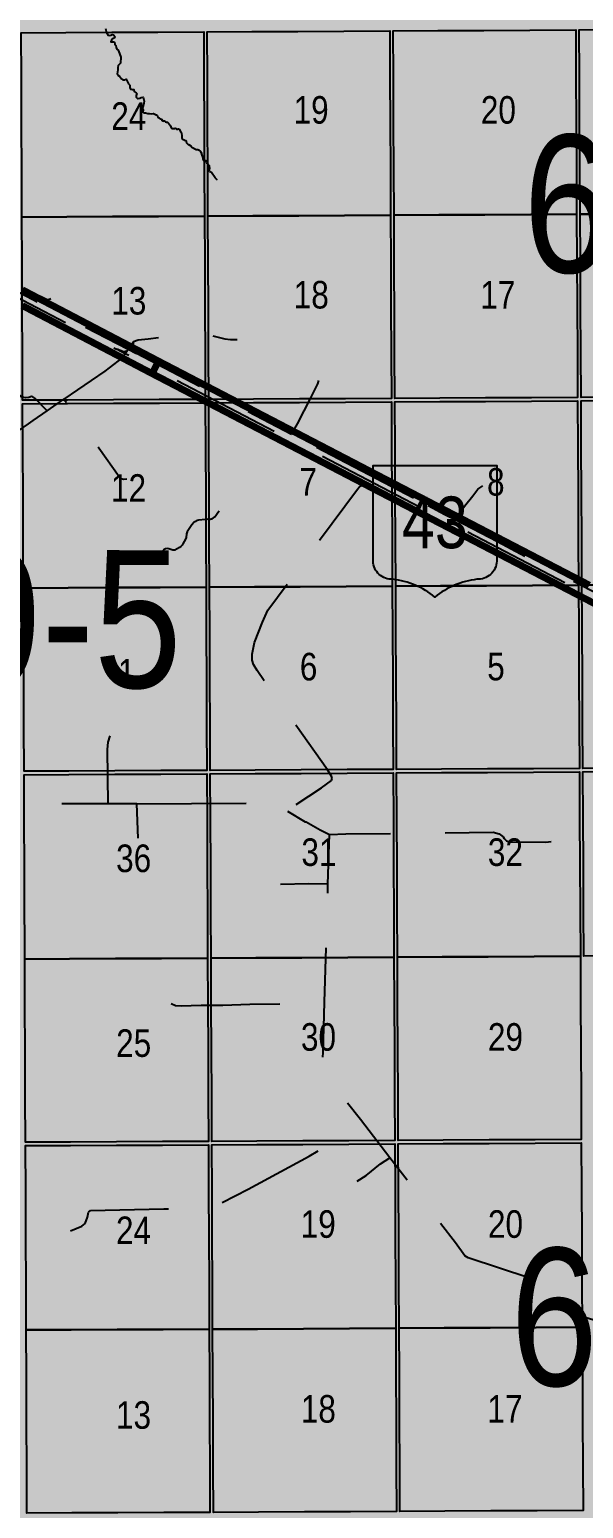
# Model space of a CAD drawing. Extents: x 403018 to 417191, y 6033193 to 6042673.
# Drawn here: x 415334.6 to 415495.6, y 6036406.3 to 6036836 of the extents above; entities that cross this region are included whole.
import ezdxf
from ezdxf.enums import TextEntityAlignment as Align

# ---------------------------------------------------------------- set-up
doc = ezdxf.new("R2010")
doc.units = 0
doc.header["$LTSCALE"] = 5
doc.linetypes.add('DASHED2', pattern=[9.524999999999999, 6.35, -3.175])
for name, color, linetype in [('AUX-LABELS', 1, 'Continuous'), ('Quarters', 8, 'Continuous'), ('RoadSeg', 57, 'DASHED2'), ('ROUTE-MAP-HWY', 2, 'Continuous'), ('T-WATER', 160, 'Continuous')]:
    doc.layers.add(name, color=color, linetype=linetype)
doc.layers.add('ROUTE-MAP-BACKGROUND-H', color=7, linetype='Continuous', true_color=0xf0ebff)
doc.styles.add('120', font='ARIALN.TTF', dxfattribs={"height": 13})
doc.styles.add('80V', font='ARIALN.TTF', dxfattribs={"oblique": 20.00000000000001, "height": 2})

# ---------------------------------------------------------------- blocks, each defined once
blk = doc.blocks.new('blk_hwy')
h = blk.add_hatch(color=255)
edge = h.paths.add_edge_path()
edge.add_line((-2.394374808926841, -1.502976880546157), (-2.394374808926841, 2.202342593445064))
edge.add_line((-2.394374808926841, 2.20234259344511), (2.394374808927205, 2.20234259344511))
edge.add_line((2.394374808927296, 2.20234259344511), (2.394374808927296, -1.502976881036147))
edge.add_arc((1.666099989399299, -1.474485957415936), 0.7288319048222823, 267.0356154126261, 357.75966761743825, ccw=False)
edge.add_arc((1.99488852761624, -5.339863340062493), 3.158851719708902, 96.66228240425568, 129.1626000068807)
edge.add_arc((-1.994888527615785, -5.339863340062493), 3.158851719708945, 50.83739999311933, 83.33771759574431)
edge.add_arc((-1.666099989399299, -1.474485957415936), 0.7288319048221756, 182.2403323825618, 272.9643845873739, ccw=False)
at = {"color": 0}
blk.add_lwpolyline([(-2.394374808926841, -1.502976880546157), (-2.394374808926841, 2.20234259344511), (2.394374808927296, 2.20234259344511), (2.394374808927296, -1.502976881036147, -0.4179197440755494), (1.628408307617519, -2.202342593444655, 0.1427676877764801), (0, -2.890625918028036, 0.14276768777648), (-1.628408307617065, -2.202342593444655, -0.4179197440755494), (-2.394374808926841, -1.502976881036147)], format="xyb", dxfattribs=at)
at = {"color": 0, "style": '80V', "flags": 8}
blk.add_attdef('HWY', text='', height=2, dxfattribs=at).set_placement((0, 2.273736754432321e-13), align=Align.MIDDLE_CENTER)

msp = doc.modelspace()

# ---------------------------------------------------------------- hatches: boundary and pattern name
at = {"layer": 'ROUTE-MAP-BACKGROUND-H'}
h = msp.add_hatch(color=256, dxfattribs=at)
h.dxf.hatch_style = 1
h.paths.add_polyline_path([(412923.4226549838, 6037807.465419041), (416092.8997751403, 6037807.465419041), (416092.8997751403, 6035965.758221329), (412923.4226549838, 6035965.758221329)])

# ---------------------------------------------------------------- linework, layer by layer
at = {"layer": 'Quarters'}
for points in [[(415345.3875356701, 6036781.602302843), (415332.3736232613, 6036781.54483249), (415332.321673855, 6036794.934429226), (415332.2696770476, 6036808.323926381), (415332.2177273663, 6036821.71349106), (415332.1657279989, 6036835.102989499), (415345.1747150968, 6036835.160357129), (415358.5188744857, 6036835.219168858), (415371.8628557225, 6036835.278047697), (415385.2068129517, 6036835.336909028), (415385.2636597923, 6036821.947461311), (415385.3204739079, 6036808.557991864), (415385.3773263778, 6036795.168571394), (415385.4342109574, 6036781.779144294), (415372.0853622457, 6036781.720168786), (415358.7365282011, 6036781.661235454), (415345.3875356701, 6036781.602302843)], [(415399.4564594366, 6036781.853307836), (415386.4385027636, 6036781.784458822), (415386.3816295093, 6036795.173886161), (415386.3247408675, 6036808.563280734), (415386.2679314392, 6036821.952776328), (415386.2111067559, 6036835.342205807), (415399.2242017532, 6036835.410918091), (415412.5724365892, 6036835.481393998), (415425.9204839494, 6036835.551859828), (415439.2685449088, 6036835.622383139), (415439.3302507376, 6036822.233049874), (415439.39198398, 6036808.843747018), (415439.4537339975, 6036795.454437469), (415439.5154119959, 6036782.065143054), (415426.1625229742, 6036781.994523477), (415412.8095352785, 6036781.923909242), (415399.4564594366, 6036781.853307836)], [(415453.5376982563, 6036782.139299856), (415440.5196758786, 6036782.070454213), (415440.4579766076, 6036795.459782084), (415440.3962271698, 6036808.849073316), (415440.3345591838, 6036822.238398912), (415440.2728431618, 6036835.627695285), (415453.2860729644, 6036835.69643693), (415466.6343918067, 6036835.766942284), (415479.9826903378, 6036835.837519836), (415493.3310082359, 6036835.908066022), (415493.3975515882, 6036822.518814663), (415493.4640528926, 6036809.129600789), (415493.5305560242, 6036795.740298636), (415493.5970860288, 6036782.351093594), (415480.2439679829, 6036782.28048374), (415466.8908518552, 6036782.209872303), (415453.5376982563, 6036782.139299856)], [(415507.6195852897, 6036782.42527054), (415494.601361157, 6036782.356420087), (415494.5348334057, 6036795.745710583), (415494.4683594155, 6036809.134905652), (415494.4018300796, 6036822.52419742), (415494.3352896356, 6036835.913389731), (415507.34875109, 6036835.982205839), (415520.6972377734, 6036836.052811599), (415534.045601881, 6036836.123385294), (415547.3939384795, 6036836.193994093), (415547.465224426, 6036822.804780564), (415547.5364597181, 6036809.415552587), (415547.6077178123, 6036796.026325367), (415547.6790118522, 6036782.637069333), (415534.3259265886, 6036782.566481501), (415520.9728442522, 6036782.495899496), (415507.6195852897, 6036782.42527054)], [(415345.6021117861, 6036728.37900083), (415332.5802756585, 6036728.321400974), (415332.5296022439, 6036741.376050378), (415332.4776011325, 6036754.765741309), (415332.4256544197, 6036768.155303412), (415332.3736232613, 6036781.54483249), (415345.3875356701, 6036781.602302843), (415358.7365282011, 6036781.661235454), (415372.0853622457, 6036781.720168786), (415385.4342109574, 6036781.779144294), (415385.4910888058, 6036768.389688166), (415385.5479165841, 6036755.000217652), (415385.6047500864, 6036741.61084044), (415385.6601512937, 6036728.556193321), (415372.3090530459, 6036728.497151594), (415358.9528429317, 6036728.438064322), (415345.6021117861, 6036728.37900083)], [(415399.6867366394, 6036728.630472088), (415386.6644234052, 6036728.561532938), (415386.6090427694, 6036741.616580497), (415386.552200791, 6036755.005539173), (415386.495358181, 6036768.395065396), (415386.4385027636, 6036781.784458822), (415399.4564594366, 6036781.853307836), (415412.8095352785, 6036781.923909242), (415426.1625229742, 6036781.994523477), (415439.5154119959, 6036782.065143054), (415439.5771479728, 6036768.675819905), (415439.6388292942, 6036755.286497149), (415439.7005301315, 6036741.897041736), (415439.7606843791, 6036728.842731168), (415426.4029520965, 6036728.771974446), (415413.0451685812, 6036728.701249448), (415399.6867366394, 6036728.630472088)], [(415453.7878096063, 6036728.916987714), (415440.7649957696, 6036728.848038016), (415440.7048722737, 6036741.902385979), (415440.6431223865, 6036755.291808027), (415440.5993096501, 6036764.798585973), (415440.5814243052, 6036768.681130913), (415440.5196758786, 6036782.070454213), (415453.5376982563, 6036782.139299856), (415466.8908518552, 6036782.209872303), (415480.2439679829, 6036782.28048374), (415493.5970860288, 6036782.351093594), (415493.6636219374, 6036768.961852169), (415493.7301289132, 6036755.572618653), (415493.7966251754, 6036742.18320787), (415493.861440565, 6036729.128960104), (415480.5036021412, 6036729.058305436), (415467.1457460136, 6036728.987678946), (415453.7878096063, 6036728.916987714)], [(415507.8887080018, 6036729.203118723), (415494.8657221607, 6036729.134267216), (415494.8009050719, 6036742.18854854), (415494.7343943419, 6036755.577937241), (415494.6678683172, 6036768.967196822), (415494.601361157, 6036782.356420087), (415507.6195852897, 6036782.42527054), (415520.9728442522, 6036782.495899496), (415534.3259265886, 6036782.566481501), (415547.6790118522, 6036782.637069333), (415547.7503088841, 6036769.247880648), (415547.8215726758, 6036755.858655375), (415547.8928688037, 6036742.469267877), (415547.9623478344, 6036729.41501706), (415534.6045055202, 6036729.344364855), (415521.2467159391, 6036729.273711539), (415507.8887080018, 6036729.203118723)], [(415399.9239140515, 6036674.06856855), (415386.8960747193, 6036673.999475185), (415386.8392716702, 6036687.3889306), (415386.7824207464, 6036700.778353114), (415386.7255822781, 6036714.167809671), (415386.6686959488, 6036727.557233326), (415399.6915773088, 6036727.626219206), (415413.0496104254, 6036727.696953889), (415426.4074579264, 6036727.767708611), (415439.7653280582, 6036727.838432407), (415439.827037663, 6036714.449149166), (415439.888744776, 6036701.059814684), (415439.9504425288, 6036687.670510449), (415440.0121722565, 6036674.281192182), (415426.6494802037, 6036674.210298063), (415413.286754215, 6036674.139432278), (415399.9239140515, 6036674.06856855)], [(415454.0442216643, 6036674.355581917), (415441.0164464643, 6036674.286523948), (415440.9547520231, 6036687.675846292), (415440.8930420139, 6036701.065132152), (415440.8313462647, 6036714.454485419), (415440.7696027599, 6036727.843742775), (415453.7925174648, 6036727.912692739), (415467.1505654972, 6036727.983406514), (415480.5084750296, 6036728.054010813), (415493.8664250736, 6036728.124688037), (415493.9329187949, 6036714.735449371), (415493.9994442469, 6036701.346204095), (415494.065977663, 6036687.956944677), (415494.132473547, 6036674.567678307), (415480.7697655774, 6036674.497033977), (415467.4070855777, 6036674.4263738), (415454.0442216643, 6036674.355581917)], [(415508.1647285382, 6036674.641852729), (415495.1367483216, 6036674.572995593), (415495.0702247083, 6036687.962313922), (415495.0037202834, 6036701.351532947), (415494.9372323642, 6036714.740756403), (415494.8707283554, 6036728.130010061), (415507.8937804369, 6036728.198861682), (415521.2518741898, 6036728.269443586), (415534.6097775856, 6036728.340112081), (415547.9676884224, 6036728.410749589), (415548.0389881361, 6036715.021512004), (415548.1102458636, 6036701.632252605), (415548.1815368289, 6036688.243071833), (415548.252790169, 6036674.85386186), (415534.8900827462, 6036674.783196911), (415521.5274044526, 6036674.712493901), (415508.1647285382, 6036674.641852729)], [(415345.8158534506, 6036673.816682407), (415332.7921562961, 6036673.75899959), (415332.7401805884, 6036687.14855729), (415332.688155174, 6036700.538045049), (415332.6361746192, 6036713.927637374), (415332.584181272, 6036727.317130257), (415345.6029868001, 6036727.374706788), (415358.9569244446, 6036727.433756895), (415372.3106622571, 6036727.492844846), (415385.6644020153, 6036727.551908453), (415385.7212803576, 6036714.162470134), (415385.7781302903, 6036700.77301011), (415385.8349688415, 6036687.383595151), (415385.8918050136, 6036673.994143774), (415372.5332140734, 6036673.934992109), (415359.1746293668, 6036673.875823761), (415345.8158534506, 6036673.816682407)], [(415346.0302249164, 6036620.591795951), (415332.9986351782, 6036620.534054189), (415332.9480421582, 6036633.589500258), (415332.8961589464, 6036646.97992339), (415332.8441814753, 6036660.369476078), (415332.7921562961, 6036673.75899959), (415345.8158534506, 6036673.816682407), (415359.1746293668, 6036673.875823761), (415372.5332140734, 6036673.934992109), (415385.8918050136, 6036673.994143774), (415385.9486559856, 6036660.604689399), (415386.0055347376, 6036647.215235792), (415386.0622376262, 6036633.824781679), (415386.1175244028, 6036620.769441455), (415372.7571396215, 6036620.710240312), (415359.3906755826, 6036620.651001205), (415346.0302249164, 6036620.591795951)], [(415400.1543255611, 6036620.843994071), (415387.1217932564, 6036620.77480174), (415387.0665395819, 6036633.830179345), (415387.0098290163, 6036647.22057063), (415386.9529596292, 6036660.610024469), (415386.8960747193, 6036673.999475185), (415399.9239140515, 6036674.06856855), (415413.286754215, 6036674.139432278), (415426.6494802037, 6036674.210298063), (415440.0121722565, 6036674.281192182), (415440.0738819382, 6036660.891874467), (415440.1355888571, 6036647.502564798), (415440.1970466789, 6036634.112202345), (415440.2569933671, 6036621.056920292), (415426.8894416864, 6036620.985959413), (415413.5219428234, 6036620.914994138), (415400.1543255611, 6036620.843994071)], [(415454.2937720893, 6036621.1313388), (415441.2612690141, 6036621.062251238), (415441.2013532829, 6036634.11756328), (415441.1398833565, 6036647.507888835), (415441.0781899466, 6036660.89723953), (415441.0164464643, 6036674.286523948), (415454.0442216643, 6036674.355581917), (415467.4070855777, 6036674.4263738), (415480.7697655774, 6036674.497033977), (415494.132473547, 6036674.567678307), (415494.1990031537, 6036661.178442391), (415494.2655128002, 6036647.789147733), (415494.3317556816, 6036634.39890386), (415494.3963323847, 6036621.343588023), (415481.0288731434, 6036621.272865445), (415467.6613940155, 6036621.202171473), (415454.2937720893, 6036621.1313388)], [(415508.4330891334, 6036621.417835344), (415495.4006151872, 6036621.348885934), (415495.3360370941, 6036634.404201982), (415495.2698057039, 6036647.794457253), (415495.2032833141, 6036661.183844702), (415495.1896274233, 6036663.933207592), (415495.1367483216, 6036674.572995593), (415508.1647285382, 6036674.641852729), (415521.5274044526, 6036674.712493901), (415534.8900827462, 6036674.783196911), (415548.252790169, 6036674.85386186), (415548.324051459, 6036661.464600695), (415548.3953441662, 6036648.07535516), (415548.4663595855, 6036634.685126905), (415548.5355957877, 6036621.629941285), (415537.4449232484, 6036621.570720959), (415535.1681459341, 6036621.558752653), (415521.8006528561, 6036621.488529928), (415508.4330891334, 6036621.417835344)], [(415508.7077054443, 6036566.852157887), (415495.670311095, 6036566.782899527), (415495.6041285419, 6036580.173355192), (415495.5378956551, 6036593.563744563), (415495.4717437396, 6036606.954235023), (415495.4055763079, 6036620.344626008), (415508.4381512515, 6036620.413546059), (415521.8058244305, 6036620.484259496), (415535.1733943843, 6036620.554934427), (415548.5409410787, 6036620.625652763), (415548.6119123881, 6036607.235566763), (415548.6828285916, 6036593.845466295), (415548.7538344593, 6036580.45541882), (415548.8247897868, 6036567.065312441), (415535.4525209547, 6036566.994241123), (415522.0801725836, 6036566.923190899), (415508.7077054443, 6036566.852157887)], [(415346.2429089388, 6036566.030504717), (415333.2093894689, 6036565.975110448), (415333.1841696828, 6036572.501384744), (415333.1576743636, 6036579.36383729), (415333.1060112643, 6036592.752498291), (415333.0542935267, 6036606.14122272), (415333.0025305753, 6036619.529817941), (415346.0310897802, 6036619.587503035), (415359.3947576905, 6036619.646717173), (415372.7582712984, 6036619.705917929), (415386.121769201, 6036619.765168836), (415386.1784152167, 6036606.374119642), (415386.2350370331, 6036592.983063588), (415386.2917190798, 6036579.592012146), (415386.348381263, 6036566.200953859), (415372.9799511608, 6036566.144134196), (415359.6115233779, 6036566.087298305), (415346.2429089388, 6036566.030504717)], [(415400.390085047, 6036566.275812738), (415387.3526665632, 6036566.206317131), (415387.2959877534, 6036579.597401476), (415387.2392959382, 6036592.988390083), (415387.1826855863, 6036606.379479727), (415387.1260902465, 6036619.770503393), (415400.1586562672, 6036619.839695679), (415413.5263832281, 6036619.91066268), (415426.8940066547, 6036619.981661655), (415440.261596386, 6036620.052629914), (415440.3230395102, 6036606.66187263), (415440.3844409375, 6036593.271100988), (415440.445885072, 6036579.880330188), (415440.5073179009, 6036566.489530344), (415427.134976924, 6036566.418314391), (415413.7626022329, 6036566.347060524), (415400.390085047, 6036566.275812738)], [(415454.5489795324, 6036566.564259572), (415441.5115904749, 6036566.494867835), (415441.4501606957, 6036579.88565308), (415441.3887130931, 6036593.276409253), (415441.3272472462, 6036606.667228978), (415441.2658656766, 6036620.057953404), (415454.2984697417, 6036620.127011586), (415467.6661967674, 6036620.197870478), (415481.0337680853, 6036620.268572088), (415494.4013151474, 6036620.339309695), (415494.4674640665, 6036606.948874381), (415494.5336273519, 6036593.55843237), (415494.5998482781, 6036580.167994997), (415494.6660359262, 6036566.777550699), (415481.2937512182, 6036566.706483105), (415467.9214594881, 6036566.635459215), (415454.5489795324, 6036566.564259572)], [(415386.5184291319, 6036526.027575684), (415386.5737035169, 6036512.971439076), (415373.2003255732, 6036512.917072747), (415359.8269331194, 6036512.862671842), (415346.4534215996, 6036512.808302646), (415333.4150075584, 6036512.755266083), (415333.3645310345, 6036525.808974573), (415333.3127967662, 6036539.197795721), (415333.261084434, 6036552.586487924), (415333.2093894689, 6036565.975110448), (415346.2429089388, 6036566.030504717), (415359.6115233779, 6036566.087298305), (415372.9799511608, 6036566.144134196), (415386.348381263, 6036566.200953859), (415386.405090805, 6036552.809874195), (415386.4617370871, 6036539.418802327), (415386.5184291319, 6036526.027575684)], [(415400.6200776233, 6036513.046588671), (415387.5779375664, 6036512.976823593), (415387.5226616598, 6036526.033027077), (415387.4660012801, 6036539.424146594), (415387.4093578302, 6036552.815263132), (415387.3526665632, 6036566.206317131), (415400.390085047, 6036566.275812738), (415413.7626022329, 6036566.347060524), (415427.134976924, 6036566.418314391), (415440.5073179009, 6036566.489530344), (415440.5687606803, 6036553.09879048), (415440.6301619535, 6036539.707991791), (415440.6915739385, 6036526.317086352), (415440.7514689369, 6036513.261244844), (415427.3743769024, 6036513.189684808), (415413.9973354583, 6036513.118120789), (415400.6200776233, 6036513.046588671)], [(415454.7978524107, 6036513.336325086), (415441.7557444375, 6036513.266600044), (415441.6958805498, 6036526.322475245), (415441.6344328545, 6036539.713325151), (415441.573036667, 6036553.104146303), (415441.5115904749, 6036566.494867835), (415454.5489795324, 6036566.564259572), (415467.9214594881, 6036566.635459215), (415481.2937512182, 6036566.706483105), (415494.6660359262, 6036566.777550699), (415494.7322313433, 6036553.387121906), (415494.7984542529, 6036539.996664255), (415494.8646487783, 6036526.60608484), (415494.9291616927, 6036513.550605912), (415481.5521629058, 6036513.479215792), (415468.1751139095, 6036513.407824915), (415454.7978524107, 6036513.336325086)], [(415386.7479064292, 6036471.79396115), (415386.8045524284, 6036458.402875079), (415373.4261709716, 6036458.350943583), (415360.0478015182, 6036458.298959333), (415346.6692072111, 6036458.246991791), (415333.6256985347, 6036458.196249399), (415333.5739874939, 6036471.585000276), (415333.5222312162, 6036484.973618243), (415333.4705523339, 6036498.362340909), (415333.4188604795, 6036511.75099378), (415343.5230173297, 6036511.791532244), (415346.4573881472, 6036511.80353041), (415359.8309854591, 6036511.858414789), (415373.2044441218, 6036511.91280466), (415386.5779359386, 6036511.967163863), (415386.6346457872, 6036498.576124268), (415386.6912708989, 6036485.185040507), (415386.7479064292, 6036471.79396115)], [(415400.855840152, 6036458.478330965), (415387.8088131275, 6036458.408262625), (415387.7522069939, 6036471.799378699), (415387.6955530455, 6036485.190424827), (415387.6389113844, 6036498.581542059), (415387.5822242306, 6036511.972556006), (415400.6244629513, 6036512.04232132), (415414.0017740057, 6036512.113846063), (415427.3789292669, 6036512.185421503), (415440.7560637189, 6036512.256966705), (415440.8174975507, 6036498.866200165), (415440.8789286743, 6036485.475419443), (415440.9403330231, 6036472.084672599), (415441.0017607086, 6036458.693904282), (415427.6198465021, 6036458.622063109), (415414.237972068, 6036458.550207003), (415400.855840152, 6036458.478330965)], [(415455.0530944016, 6036458.769302943), (415442.0060323271, 6036458.699303072), (415441.9446402303, 6036472.090086582), (415441.883197951, 6036485.480803822), (415441.8217697756, 6036498.871618113), (415441.7603284102, 6036512.26233666), (415454.8025697046, 6036512.332065817), (415468.179908317, 6036512.403547273), (415481.5570149062, 6036512.474923387), (415494.9341231545, 6036512.54632864), (415495.0003456596, 6036499.155865925), (415495.066539207, 6036485.765396307), (415495.1327534105, 6036472.374968198), (415495.198942987, 6036458.984533206), (415481.8170120149, 6036458.912793863), (415468.435121777, 6036458.841061837), (415455.0530944016, 6036458.769302943)], [(415386.9745945833, 6036418.229550845), (415387.029835985, 6036405.17338477), (415373.6464974545, 6036405.12383987), (415360.2632078737, 6036405.074327838), (415346.8796724612, 6036405.024743742), (415333.8313331053, 6036404.976396355), (415333.7808877765, 6036418.030263983), (415333.7291622567, 6036431.41901284), (415333.677454109, 6036444.807695725), (415333.6256985347, 6036458.196249399), (415346.6692072111, 6036458.246991791), (415360.0478015182, 6036458.298959333), (415373.4261709716, 6036458.350943583), (415386.8045524284, 6036458.402875079), (415386.8611998513, 6036445.011871187), (415386.9179099757, 6036431.62081634), (415386.9745945833, 6036418.229550845)], [(415401.0858505517, 6036405.249127891), (415388.0341010133, 6036405.178827145), (415387.9788930757, 6036418.235026897), (415387.9221685308, 6036431.626236836), (415387.8654984753, 6036445.017284635), (415387.8088131275, 6036458.408262625), (415400.855840152, 6036458.478330965), (415414.237972068, 6036458.550207003), (415427.6198465021, 6036458.622063109), (415441.0017607086, 6036458.693904282), (415441.0632681088, 6036445.303114753), (415441.1247119315, 6036431.912347816), (415441.186136363, 6036418.521422119), (415441.2459641859, 6036405.465550959), (415427.8593307416, 6036405.393391795), (415414.4727151489, 6036405.321262273), (415401.0858505517, 6036405.249127891)], [(415455.3019854075, 6036405.5412597), (415442.250235978, 6036405.470960033), (415442.1904092339, 6036418.526831405), (415442.1289967246, 6036431.917746248), (415442.0675408524, 6036445.308524455), (415442.0060323271, 6036458.699303072), (415455.0530944016, 6036458.769302943), (415468.435121777, 6036458.841061837), (415481.8170120149, 6036458.912793863), (415495.198942987, 6036458.984533206), (415495.2651253669, 6036445.594072894), (415495.3313135405, 6036432.203591029), (415495.3975012238, 6036418.81304312), (415495.4620822119, 6036405.757475881), (415482.0754430512, 6036405.685417761), (415468.6888206075, 6036405.613392993), (415455.3019854075, 6036405.5412597)]]:
    msp.add_lwpolyline(points, close=True, dxfattribs=at)
at = {"layer": 'RoadSeg'}
msp.add_line((415421.3073931811, 6036587.726907521), (415421.8069525973, 6036602.179154737), dxfattribs=at)
at = {"layer": 'RoadSeg', "flags": 128}
for points in [[(415295.5334320668, 6036814.93285067), (415294.7674490638, 6036814.067108969), (415291.570647487, 6036808.20640737), (415290.8380135235, 6036807.673537588), (415288.8067457307, 6036807.906680939), (415280.4818554404, 6036810.00448548), (415277.2345685263, 6036810.92339195), (415273.4222273743, 6036812.00267849), (415272.0633507424, 6036812.281009444), (415271.782298194, 6036812.057343541), (415270.2007421642, 6036809.757177429), (415269.7212110169, 6036808.947026408), (415269.083938323, 6036807.965147182), (415264.8385845181, 6036801.621549319), (415264.1901231086, 6036800.730060518), (415299.4211661968, 6036777.236955803), (415300.5174556109, 6036776.512531725), (415301.5376301869, 6036775.838967476), (415302.5283374861, 6036775.179751744), (415303.4754335457, 6036774.556692604), (415304.4381020105, 6036773.937031684), (415305.4986102597, 6036773.306253388), (415306.6803447249, 6036772.659259328), (415307.8491838514, 6036772.050019817), (415309.0587629863, 6036771.425749776), (415310.2150256163, 6036770.829079208), (415311.5291546932, 6036770.138895872), (415335.3394669169, 6036757.689972969), (415363.2530573589, 6036743.112791581), (415364.8305559274, 6036745.336093069)], [(415276.4322619771, 6036790.655490847), (415299.1354288181, 6036775.570031787), (415300.2063318969, 6036774.868484867), (415301.2017406506, 6036774.225210348), (415302.2348241785, 6036773.576152826), (415303.3647872737, 6036772.883367822), (415304.4541304352, 6036772.237126805), (415305.5904584079, 6036771.583657326), (415306.7562571284, 6036770.920301666), (415308.0290821583, 6036770.220301122), (415309.4371102918, 6036769.47079525), (415334.6522598838, 6036756.3037546), (415359.8460642308, 6036743.131143876)], [(415340.7548213999, 6036757.756783552), (415340.0555538932, 6036757.523564501), (415339.5225784869, 6036757.590385887), (415337.7577715188, 6036758.489390166), (415336.5923399528, 6036758.889068534), (415336.0927385809, 6036758.722602172), (415335.6599123209, 6036758.189579285), (415335.3394669169, 6036757.689972969)], [(415339.6701354292, 6036725.283127185), (415336.1769521752, 6036728.815347794), (415335.5268851302, 6036729.303382069), (415335.1734846769, 6036729.357951942), (415334.3611333501, 6036729.118761097), (415333.4286473874, 6036729.052141777), (415332.4581666396, 6036729.183981286), (415331.6972594283, 6036729.684940225), (415330.5316620757, 6036731.416697539), (415329.4660442023, 6036732.315542267), (415323.5053141523, 6036735.978594175), (415322.306478527, 6036737.044085297), (415320.0927404187, 6036738.84862266), (415319.1564279385, 6036739.861040572), (415318.5366336654, 6036741.23777761), (415317.9442059461, 6036743.104823736), (415317.8869825221, 6036744.900535389), (415317.2062115979, 6036745.587502258), (415316.2793445284, 6036746.235007653), (415314.3596460923, 6036747.354899637), (415310.9659056756, 6036748.140265322)], [(415418.5769395184, 6036734.047219575), (415418.2823671262, 6036733.082914869), (415416.2150116689, 6036729.029085903), (415412.3497908701, 6036721.426617498), (415410.9510437407, 6036718.962398677), (415410.6875504194, 6036718.39396684), (415365.6567161648, 6036741.85988504), (415365.2835720393, 6036742.617559371), (415364.9315734321, 6036743.443868264), (415364.7893617082, 6036744.246212033), (415364.8305559274, 6036745.336093069), (415366.1959648982, 6036745.8685784), (415369.0264194033, 6036746.168493195), (415374.9871534081, 6036746.834570285), (415386.0095311902, 6036747.467026874), (415391.3707770134, 6036746.201884062), (415393.002496136, 6036745.968761018), (415394.9671850735, 6036746.002010144)], [(415560.5375891039, 6036540.89332843), (415559.4824342867, 6036543.218636375), (415559.3484308668, 6036543.519154284), (415559.2047473337, 6036543.847039234), (415559.0331219217, 6036544.254066802), (415558.8794135008, 6036544.633401229), (415558.6974676038, 6036545.106697749), (415558.5444310831, 6036545.522718031), (415558.3939517904, 6036545.946903699), (415558.2431673825, 6036546.387761478), (415558.0854607937, 6036546.8671169), (415557.9474854432, 6036547.303597249), (415557.832133088, 6036547.683138017), (415557.6946208491, 6036548.154820899), (415557.5662610119, 6036548.616919233), (415557.4459562632, 6036549.072020798), (415557.3361717681, 6036549.545334419), (415557.2368347278, 6036549.969424238), (415557.1041889838, 6036550.585267714), (415556.9702727934, 6036551.23630435), (415556.8589631309, 6036551.833365366), (415556.7696282773, 6036552.413499788), (415556.6711445036, 6036553.083993361), (415556.5885719234, 6036553.69639968), (415556.5191271199, 6036554.3255498), (415556.4541693404, 6036554.966580722), (415556.3983710737, 6036555.596544879), (415556.3499336251, 6036556.227659968), (415556.310986913, 6036556.826219618), (415556.277815889, 6036557.479277259), (415556.2556519738, 6036558.09978755), (415556.2424392134, 6036558.748135019), (415556.2441420031, 6036559.321716203), (415556.261778942, 6036559.954295931), (415556.2943476969, 6036560.630677347), (415556.3337976191, 6036561.235584296), (415556.3814847016, 6036561.88018142), (415556.4606554414, 6036562.552365618), (415556.5281692236, 6036563.175948864), (415556.6043205434, 6036563.804765662), (415556.6853787919, 6036564.447688688), (415556.7894996371, 6036565.072208817), (415556.9049709645, 6036565.721244356), (415557.0302515985, 6036566.358846189), (415557.1714906309, 6036566.969485189), (415557.3069981117, 6036567.557862201), (415557.4649504165, 6036568.202679199), (415557.6387655602, 6036568.83831815), (415557.8002159994, 6036569.395710419), (415557.9567872529, 6036569.89305174), (415558.1154567851, 6036570.443389527), (415558.2821644873, 6036570.989324252), (415558.4731261672, 6036571.536871196), (415558.6711440684, 6036572.101500356), (415558.8677091849, 6036572.573120266), (415559.12064197, 6036573.238827144), (415559.3286122475, 6036573.764605476), (415559.5051257667, 6036574.17720529), (415559.7165337286, 6036574.627045018), (415559.9353216637, 6036575.114347681), (415560.2459624661, 6036575.722564372), (415560.5701903767, 6036576.381987149), (415560.8964271714, 6036576.98954795), (415561.2217311111, 6036577.608961272), (415561.5705136247, 6036578.212568997), (415561.9228191507, 6036578.805080757), (415562.2847012336, 6036579.388752306), (415562.6686361911, 6036579.979953995), (415563.0595679333, 6036580.558596527), (415563.465377677, 6036581.149547618), (415563.8722853452, 6036581.73717102), (415574.2282797244, 6036596.587707529), (415578.9093619157, 6036603.370250442), (415580.9572879303, 6036606.241230182), (415581.7150163288, 6036607.325857413), (415582.6670019923, 6036608.687601971), (415553.9607172355, 6036632.261868373), (415527.7982969135, 6036653.789650154), (415526.3002165883, 6036654.999103944), (415525.0207405755, 6036656.018505), (415523.8863796672, 6036656.863403116), (415522.7934822204, 6036657.647385468), (415521.8458881086, 6036658.302806226), (415520.781117105, 6036659.01024812), (415519.8294729916, 6036659.614157526), (415518.8180118268, 6036660.231106571), (415517.851389894, 6036660.803086609), (415516.8579622224, 6036661.368266854), (415515.8444745876, 6036661.920012652), (415457.4401699137, 6036692.320108974), (415449.6650718549, 6036696.36842205), (415410.0110434256, 6036717.001526967), (415362.414956237, 6036741.788079526), (415359.8460642308, 6036743.131143876), (415360.2175972032, 6036743.135247828), (415360.6525017193, 6036742.987695564), (415361.2259024951, 6036742.733256488), (415361.6001102348, 6036742.559152495), (415361.9468709606, 6036742.482755918), (415362.5116633725, 6036742.535821755), (415362.9307616284, 6036742.6034861), (415362.414956237, 6036741.788079526), (415361.5339202891, 6036740.640678426), (415356.438988686, 6036736.744690519), (415344.5175706825, 6036728.652534968), (415351.7769827627, 6036718.995610412), (415354.7741570428, 6036714.46688924), (415360.6680880256, 6036706.175086996), (415361.2342374512, 6036705.609007594), (415361.9001953847, 6036705.409414459), (415362.8993463436, 6036705.50908511)], [(415362.9307616284, 6036742.6034861), (415363.2530573589, 6036743.112791581), (415365.6567161648, 6036741.85988504)], [(415245.8497126075, 6036696.018732358), (415245.2170346553, 6036699.015641389), (415245.2171373911, 6036700.880479147), (415245.7498876898, 6036701.64626052), (415247.0151790122, 6036702.845022853), (415248.180864423, 6036702.944865941), (415248.3473037531, 6036703.07806728), (415248.4138366315, 6036703.37804136), (415248.147444583, 6036704.010746816), (415248.4139436545, 6036704.710068828), (415248.7134793126, 6036705.043055058), (415249.0799071158, 6036705.242877074), (415251.6772845509, 6036705.109655234), (415254.7740933091, 6036704.310480659), (415265.5086584553, 6036704.178115678), (415267.8360047663, 6036703.651485185), (415298.73006369, 6036703.477663817), (415306.0228858836, 6036703.544558891), (415307.8542693968, 6036703.777382404), (415308.7867315434, 6036704.010579647), (415310.285188598, 6036704.943221152), (415311.6172763454, 6036706.774513483), (415312.2833290565, 6036707.107516702), (415314.214612263, 6036707.640174227), (415318.0109287742, 6036710.071060177), (415329.6325433303, 6036718.296314853), (415334.3279071011, 6036721.426560929), (415335.6581547788, 6036722.454394076), (415339.6701354292, 6036725.283127185), (415344.5175706825, 6036728.652534968)], [(415365.7630203975, 6036611.103766668), (415404.6574399698, 6036611.270299407), (415405.6897510461, 6036611.003572627), (415409.5526038543, 6036608.905884054), (415409.9187506393, 6036609.471795877), (415419.4427324384, 6036615.732355042), (415422.3398130267, 6036617.830204924), (415422.5062775946, 6036618.429714238), (415422.3731418761, 6036619.09569056), (415421.1409785716, 6036620.960591191), (415400.7280266361, 6036649.798392401), (415399.6291020298, 6036651.563260112), (415399.2961064772, 6036652.76194699), (415399.2961359004, 6036654.560097259), (415399.9620479633, 6036657.890275259), (415402.2597688312, 6036663.817487407), (415403.8915359599, 6036667.314167454), (415429.865571343, 6036702.478732199), (415430.3983637859, 6036703.078427729), (415430.9977942755, 6036703.444625787), (415432.0633033612, 6036703.510961659), (415432.7293016106, 6036703.277959372), (415447.6144720813, 6036695.352554097), (415448.4469291199, 6036695.086303716), (415449.1462311874, 6036695.385971657), (415449.6650718549, 6036696.36842205), (415450.4047273401, 6036697.716128157), (415410.6875504194, 6036718.39396684)], [(415366.1959900823, 6036601.113671503), (415365.7630203975, 6036611.103766668), (415357.4046920292, 6036611.103467168), (415271.9235739933, 6036610.903730655), (415263.9983648616, 6036610.737388369), (415262.2334227173, 6036610.87065886), (415259.1031014941, 6036626.82128425), (415255.4733977036, 6036646.568137762), (415255.4069352412, 6036647.334151374), (415255.6066997381, 6036648.066605456), (415257.4047689353, 6036651.063536987), (415257.6712552523, 6036652.228989099), (415257.6045674626, 6036652.995001229), (415257.2050431091, 6036654.094095726), (415254.5744216976, 6036657.856743391), (415253.0780645675, 6036659.926256263), (415252.6762114379, 6036661.153555299), (415251.5440100949, 6036668.346396544), (415245.8497126075, 6036696.018732358), (415249.0465040579, 6036698.51630712), (415249.4128184904, 6036698.949187805), (415250.2120230921, 6036699.581745541), (415254.6743518404, 6036703.977415232), (415254.7740933091, 6036704.310480659)], [(415458.2466024181, 6036693.635190394), (415461.0010386658, 6036697.550549709), (415463.4653076733, 6036700.54753441), (415464.8304754047, 6036702.512239006), (415466.2957031589, 6036703.411060443)], [(415450.4047273401, 6036697.716128157), (415455.3308330082, 6036695.152134126), (415458.2466024181, 6036693.635190394), (415470.551121277, 6036687.232007924), (415519.0260400543, 6036662.021436148), (415519.8141112243, 6036661.604172124), (415520.6324575131, 6036661.15260807), (415521.4551176754, 6036660.662906311), (415522.2475705511, 6036660.153786832), (415522.9924231149, 6036659.639239934), (415523.706813549, 6036659.112683439), (415524.5468044213, 6036658.456721166), (415525.3034824858, 6036657.83516431), (415554.9888577195, 6036633.450441083)], [(415357.4046920292, 6036611.103467168), (415357.271583032, 6036626.887915587), (415357.4380807336, 6036628.985745173), (415358.0041097357, 6036630.817303932)], [(415409.5526038543, 6036608.905884054), (415414.6806625053, 6036605.875712216), (415415.0137089731, 6036605.84235456), (415419.0764075411, 6036603.477900827), (415421.8069525973, 6036602.179154737), (415426.5355679814, 6036602.345579947), (415469.2927368584, 6036602.778653488), (415471.1241740733, 6036602.345744405), (415472.223217784, 6036601.479907559), (415472.4894861173, 6036601.013583203), (415473.2555406078, 6036600.347722203), (415474.1213145612, 6036599.981356909), (415484.644045672, 6036599.914835533), (415486.8419342157, 6036600.214574503), (415489.6057758559, 6036600.913952725), (415504.8570455793, 6036605.342849046), (415505.85609585, 6036606.008870603), (415506.355742467, 6036607.007716924)], [(415429.8323182384, 6036501.41351101), (415432.4629848936, 6036503.11164537), (415436.6255311943, 6036506.508228343), (415439.2893462921, 6036508.173285739), (415430.7313126255, 6036519.362297603), (415419.7755931822, 6036533.448217058), (415419.6424368543, 6036534.44692205), (415419.9088462419, 6036538.809518829), (415420.3417776586, 6036553.461512821), (415421.3073931811, 6036587.726907521), (415415.74641921, 6036587.827074178), (415407.5545265528, 6036587.660263537)], [(415375.7197960683, 6036553.095227393), (415377.0185209832, 6036552.462227236), (415378.6835000669, 6036552.329119592), (415384.511036735, 6036552.562189513), (415390.8046556994, 6036552.528837747), (415398.6301166961, 6036552.895092444), (415409.5524903686, 6036552.928476769), (415420.3417776586, 6036553.461512821)], [(415346.4823805906, 6036487.027845453), (415349.7456900193, 6036488.326526838), (415350.711529089, 6036489.092540611), (415351.4773204315, 6036490.990439978), (415351.6772059168, 6036492.389211312), (415352.3097999662, 6036492.955304094), (415373.5886025591, 6036493.354712956), (415383.7783326145, 6036493.321688156), (415386.2425773875, 6036493.521418964), (415388.4737092407, 6036494.154080321), (415398.1305916841, 6036499.115855251), (415415.8461801789, 6036508.67291868), (415418.5435561496, 6036510.337761935), (415427.9008354831, 6036518.396553032), (415430.7313126255, 6036519.362297603)], [(415525.8693819891, 6036378.00366404), (415528.0339652768, 6036377.837311453), (415530.49808602, 6036377.970434777), (415531.263990746, 6036378.436431341), (415560.6346493707, 6036415.133043529), (415561.4005033963, 6036415.799275634), (415562.2663420588, 6036416.098861219), (415571.7900781621, 6036416.331886021), (415573.6882508012, 6036417.131057626), (415577.784205016, 6036419.329135606), (415578.1504934588, 6036419.761688742), (415578.3501411213, 6036420.527911766), (415578.1505520174, 6036423.591412029), (415577.7176023495, 6036425.988917253), (415576.3522042764, 6036425.456047003), (415575.1867126488, 6036425.522674206), (415574.6206564871, 6036425.855649791), (415544.8171500068, 6036450.164917347), (415543.9181550214, 6036451.130588997), (415542.9855466717, 6036452.595553848), (415542.1531969169, 6036453.095097712), (415540.1218639857, 6036453.394957443), (415521.4737437661, 6036454.160761894), (415518.8763806217, 6036454.75998826), (415496.3657509064, 6036461.753266354), (415495.0002848167, 6036462.385670614), (415492.8026245496, 6036464.017732599), (415492.1033360536, 6036464.750148873), (415491.3374524318, 6036465.183230072), (415484.5440749084, 6036470.977206428), (415482.9789873201, 6036472.075973604), (415482.1465595413, 6036472.475800818), (415462.0666354564, 6036479.135771693), (415461.0675922126, 6036479.768355049), (415458.4037476918, 6036483.498085641), (415439.2893462921, 6036508.173285739)]]:
    msp.add_lwpolyline(points, dxfattribs=at)
at = {"layer": 'ROUTE-MAP-HWY', "const_width": 1.999999999999998}
for points in [[(415332.4556508043, 6036760.42334205), (415338.7771300777, 6036757.112620655), (415339.7511874706, 6036756.602518821), (415343.1698799357, 6036754.812435335), (415343.195830008, 6036754.798889257), (415355.920457551, 6036748.135631329), (415358.8790845757, 6036746.585306198), (415362.3468424375, 6036744.770271648), (415363.156641235, 6036744.346279168), (415363.2216545139, 6036744.312243064), (415364.1121152223, 6036743.845939659), (415365.0027784342, 6036743.379522297), (415365.2976923072, 6036743.225110319), (415365.655610652, 6036743.037658591), (415372.0887258855, 6036739.66898627), (415372.0887258855, 6036739.66898627), (415370.2035498318, 6036736.065996844), (415363.6680145102, 6036739.4939998), (415363.411386396, 6036739.628611496), (415363.3779054435, 6036739.646162009), (415363.3659147416, 6036739.652497512), (415363.346549926, 6036739.662698231), (415363.1173187736, 6036739.782837315), (415363.0709794428, 6036739.807149731), (415362.2218554299, 6036740.252498356), (415361.3114388341, 6036740.730037697), (415358.8977402649, 6036741.994493688), (415354.0381448609, 6036744.541007455), (415337.8683949289, 6036753.008162839), (415336.0664330809, 6036753.951707439), (415335.86618658, 6036754.056562475), (415334.5276148341, 6036754.757485857), (415334.495201261, 6036754.774497028), (415332.4734727562, 6036755.833071455)], [(415500.2543245231, 6036668.471230518), (415495.1539033347, 6036671.12036546), (415494.1470018763, 6036671.643353561), (415488.5738585439, 6036674.537902468), (415483.6009905745, 6036677.120872605), (415478.4487187313, 6036679.796840874), (415478.2107030067, 6036679.919231312), (415467.3977934411, 6036685.536705509), (415467.3537753349, 6036685.559614614), (415457.3373679733, 6036690.762016556), (415457.0373047591, 6036690.917850181), (415456.5872889207, 6036691.151610416), (415455.7634935806, 6036691.579465859), (415454.7126384214, 6036692.125232127), (415454.2621693092, 6036692.35921032), (415451.1941348868, 6036693.952720358), (415449.5119158531, 6036694.826356489), (415440.9011670734, 6036699.298744593), (415439.8944461453, 6036699.821652853), (415437.5347226926, 6036701.047158149), (415434.9910491877, 6036702.368365963), (415431.9241929336, 6036703.96408269), (415431.799150359, 6036704.029156941), (415431.740025208, 6036704.059918438), (415430.7235922502, 6036704.588750849), (415430.6351275442, 6036704.634794768), (415418.7941110957, 6036710.795836608), (415413.111348952, 6036713.752687822), (415408.0885599124, 6036716.366095084), (415407.9112660821, 6036716.458357432), (415402.5958152202, 6036719.224105203), (415397.4366538645, 6036721.908285135), (415396.8959988551, 6036722.189590435), (415386.6688800331, 6036727.511180134), (415386.5813666304, 6036727.556756995), (415386.3976213177, 6036727.652339082), (415385.6623699164, 6036728.032825781), (415384.6693816592, 6036728.551709469), (415370.2035498318, 6036736.065996844), (415372.0887258855, 6036739.66898627), (415385.6429041022, 6036732.618951989), (415386.6494202131, 6036732.095207032), (415388.2706687346, 6036731.251625409), (415393.3733643779, 6036728.596632302), (415395.2839927644, 6036727.60235251), (415398.8679179792, 6036725.7375604), (415399.4085485995, 6036725.456261994), (415404.4688824717, 6036722.823330974), (415409.7524191407, 6036720.074166211), (415409.9297371705, 6036719.981906112), (415410.82209523, 6036719.517631743), (415411.6326122041, 6036719.095904456), (415413.0910512567, 6036718.337043217), (415420.6671394267, 6036714.39511822), (415431.5171634582, 6036708.749682478), (415431.9603837251, 6036708.519120171), (415436.8655617996, 6036705.968373485), (415439.8733267414, 6036704.404853889), (415440.8800454733, 6036703.881798965), (415446.2490144188, 6036701.093100836), (415453.064528023, 6036697.553268082), (415456.7783230102, 6036695.624384674), (415457.2287882765, 6036695.390440554), (415458.2796146723, 6036694.844684822), (415458.4992838482, 6036694.730594296), (415459.1032135663, 6036694.418324882), (415459.279981012, 6036694.32511956), (415459.5497995266, 6036694.184969091), (415459.8498570273, 6036694.029137052), (415460.1501124185, 6036693.873166581), (415467.3318175221, 6036690.143093972), (415469.268164876, 6036689.137339002), (415480.1050249201, 6036683.508587734), (415480.3405669532, 6036683.38521192), (415485.471409216, 6036680.721462261), (415494.1242289922, 6036676.227234588), (415495.1311431352, 6036675.704253182), (415497.2875030396, 6036674.584185681)]]:
    msp.add_lwpolyline(points, dxfattribs=at)
at = {"layer": 'T-WATER', "linetype": 'Continuous', "flags": 128}
for points in [[(415356.6838282741, 6036836.289035323), (415356.8061914232, 6036835.954461324), (415356.8658781772, 6036835.321547255), (415357.1354540818, 6036834.895797454), (415357.3146268163, 6036834.38463696), (415357.7070668677, 6036834.306160591), (415358.2009614182, 6036834.391265167), (415358.6376083817, 6036834.555506243), (415358.9704094474, 6036834.446154353), (415359.1153808691, 6036834.398520472), (415359.3770843152, 6036834.017040035), (415359.157599167, 6036833.537607435)], [(415359.157599167, 6036833.537607435), (415358.9753755935, 6036833.453506491), (415358.6789293079, 6036833.316654706), (415358.3736166097, 6036832.945149124), (415358.2323511445, 6036832.43820708), (415358.8052778834, 6036832.448394267), (415358.9807008904, 6036832.400057134), (415359.2856917031, 6036832.315964985), (415359.404172131, 6036831.726652429), (415359.7036311118, 6036831.336546654), (415359.745026816, 6036830.772479123), (415359.9197590626, 6036830.305158257), (415360.3127266944, 6036829.993203301), (415360.7780246369, 6036829.06530448), (415361.1100408515, 6036827.984454797), (415361.1680830705, 6036827.398048408), (415361.0712460154, 6036826.804261365), (415361.0653022765, 6036826.237415724), (415360.3529534605, 6036825.538215898), (415360.2002894858, 6036825.035793722), (415360.202993752, 6036824.346853111), (415360.0349395022, 6036823.193652864), (415360.2963862584, 6036822.767928476), (415360.6947380833, 6036822.435156182), (415361.3055166243, 6036821.654889565), (415361.6950375251, 6036821.358489834), (415362.2323428502, 6036821.409521101), (415362.7103946135, 6036821.581032136), (415363.3858919053, 6036820.200706086), (415363.692075268, 6036819.816203976), (415363.7525168785, 6036819.160835627), (415363.8874454467, 6036818.684247418), (415364.3764586895, 6036818.616159895), (415364.9304508332, 6036818.637689371), (415365.0268022513, 6036818.055684752), (415365.5980571843, 6036817.662146022), (415365.7832505989, 6036817.434011529), (415365.5930436753, 6036816.858890377), (415365.6210805005, 6036816.362241557), (415365.9657608504, 6036816.028717292), (415366.118729617, 6036815.979558693), (415366.6299692802, 6036816.043391199), (415367.0756867465, 6036816.301359293), (415367.5895346218, 6036816.389548421), (415367.8795946897, 6036815.183555892), (415367.842327264, 6036814.623442885), (415367.5135975194, 6036813.564537058), (415367.4658404935, 6036813.06764773), (415367.6511205021, 6036812.579947691), (415367.5347950267, 6036812.01879143), (415367.8112871736, 6036811.845984058), (415368.3224553469, 6036811.846482612), (415368.9907502335, 6036811.667927272), (415369.4912793027, 6036811.645827203), (415370.0388584196, 6036811.547479169), (415370.6126560488, 6036811.655349953), (415371.3453520033, 6036811.2024328), (415371.8170450312, 6036810.993468002), (415371.8557073446, 6036810.533377307), (415372.2852605533, 6036810.387571979), (415372.4104299276, 6036810.215916368), (415373.1295859721, 6036809.879392408), (415373.0513959093, 6036809.637441386), (415373.1101832577, 6036809.585059211), (415373.3348288932, 6036809.384948714), (415373.5319902286, 6036809.524902017), (415373.7510289341, 6036809.539808046), (415374.1040468806, 6036809.231645462), (415374.3918942442, 6036809.064546223), (415374.6552832419, 6036809.072699032), (415375.0028188009, 6036808.783554543), (415375.2482476284, 6036808.384700612), (415375.5840042804, 6036808.046036969), (415375.7207388221, 6036807.494056185), (415375.950338307, 6036807.270296111), (415376.7811939436, 6036807.250650465), (415376.8794682256, 6036807.361488967), (415377.2130317313, 6036807.290218033), (415377.3190675803, 6036807.094756075), (415377.6173647717, 6036807.07599025), (415377.9012706975, 6036807.192540295), (415378.0821176088, 6036807.08267363), (415378.5370072703, 6036806.202939749), (415378.7866321365, 6036805.976700499), (415378.714098662, 6036805.776233532), (415378.8120661068, 6036805.279419711), (415378.8556715084, 6036804.635928793), (415378.9747876734, 6036804.214596516), (415379.0513665979, 6036804.127249779), (415379.5472541033, 6036803.945261321), (415379.839274302, 6036803.667156965)], [(415379.839274302, 6036803.667156965), (415380.0514873668, 6036803.780272142), (415380.1838231952, 6036803.570876382), (415380.1229481164, 6036803.475166517), (415380.2522727228, 6036803.108082824), (415380.6649056566, 6036802.616306783), (415380.8704673814, 6036802.614774846), (415381.0144227278, 6036802.481684243), (415381.4515820874, 6036802.257227107), (415381.7355549861, 6036801.861076021), (415383.0492001036, 6036801.186174119), (415383.4756603193, 6036801.205613571), (415383.7347960697, 6036801.031489906), (415384.2991843643, 6036800.539095665), (415384.542236566, 6036800.117551104), (415384.5480238675, 6036800.093335975), (415384.6126506409, 6036799.826670462), (415384.6890044069, 6036799.560282906), (415384.8333876109, 6036799.05685114), (415384.921875621, 6036798.441522785), (415385.1578827589, 6036798.001580853), (415385.3108435986, 6036797.960551391), (415385.7670130233, 6036797.988948508), (415385.8607423434, 6036797.943330307)], [(415389.2414281808, 6036792.386367066), (415388.8919602793, 6036792.593591749), (415388.5442532731, 6036792.921882438), (415387.4351017519, 6036794.485390492), (415386.9427926476, 6036794.653456379), (415386.8825536116, 6036795.066983461), (415386.8719864581, 6036795.141401296), (415386.8819363665, 6036795.187453826), (415387.0108882712, 6036795.783137886), (415386.9102932124, 6036796.275484769), (415386.8760051233, 6036796.315630526), (415386.2360044318, 6036797.065784229), (415386.0026861471, 6036797.515723569), (415385.9183461783, 6036797.908837675), (415385.8607423434, 6036797.943330307)], [(415386.3994024235, 6036693.725418122), (415385.7078523352, 6036693.699623264), (415383.7396441918, 6036693.488445155), (415383.2371321816, 6036693.357489248), (415382.8026426897, 6036693.133214719), (415382.4000660556, 6036692.844671221), (415381.7364598931, 6036692.144219646), (415380.3895110625, 6036690.108059437), (415380.1780437538, 6036689.537781663), (415380.0629740306, 6036688.440637445), (415379.8723714974, 6036687.963698411), (415379.1857881316, 6036686.60309955), (415378.9210724137, 6036686.178994127), (415378.60670692, 6036685.832233557), (415378.2149119752, 6036685.522578218), (415376.7830887633, 6036684.803153392), (415376.2632190078, 6036684.740578485), (415375.0642023468, 6036685.18887625), (415374.6078822482, 6036685.212485372), (415374.1098597969, 6036685.158160818), (415373.6878723045, 6036684.92520291), (415373.0925337119, 6036684.187603871), (415372.6754901797, 6036683.906975509), (415372.3482144103, 6036683.714222598), (415372.0166598209, 6036683.672820467), (415371.5007401326, 6036683.693472971), (415371.1704209704, 6036683.820051728), (415370.7644647343, 6036683.717342055)], [(415386.3994024235, 6036693.725418122), (415387.0658622101, 6036693.754586765), (415387.4105044587, 6036693.835847672), (415387.6271433102, 6036693.886033079), (415388.4257744278, 6036694.455117815), (415388.7477182059, 6036694.82010969), (415389.2700955768, 6036695.65915168), (415389.7335522131, 6036696.152276602)]]:
    msp.add_lwpolyline(points, dxfattribs=at)

# ---------------------------------------------------------------- block references
at = {"layer": 'AUX-LABELS'}
ref = msp.add_blockref('blk_hwy', (415452.3941758193, 6036692.825396741), dxfattribs=dict(at, xscale=7.50394129508652, yscale=7.50394129508652, zscale=7.50394129508652))
ref.add_attrib('HWY', '43', dxfattribs={"layer": '0', "color": 0, "height": 15.00788259017304, "style": '80V'}).set_placement((415452.3941758193, 6036692.825396741), align=Align.MIDDLE_CENTER)

# ---------------------------------------------------------------- texts
at = {"layer": 'RoadSeg', "style": '120'}
for s, p in [('24', (415358.3382067579, 6036806.874180161)), ('19', (415411.3325518717, 6036808.677929391)), ('20', (415465.7486937694, 6036808.669161973)), ('18', (415411.367621525, 6036754.976779319)), ('17', (415465.5978944068, 6036754.957491037)), ('13', (415358.3399602388, 6036753.216867111)), ('12', (415358.2628070703, 6036698.81826004)), ('7', (415412.9913449713, 6036700.594002352)), ('8', (415467.5530257991, 6036700.613241892)), ('6', (415413.1368839234, 6036646.912091798)), ('5', (415467.6003697792, 6036646.936640522)), ('1', (415360.2424872009, 6036645.141658737)), ('36', (415359.7478318023, 6036591.22872984)), ('31', (415413.6090024442, 6036593.022228179)), ('32', (415467.7884243869, 6036593.022228179)), ('30', (415413.4687239689, 6036539.329845553)), ('29', (415467.8006987534, 6036539.338612928)), ('25', (415359.747831833, 6036537.54511459)), ('19', (415413.3933242518, 6036484.975075486)), ('20', (415467.8094661495, 6036484.966308068)), ('24', (415359.7092552483, 6036483.146507503)), ('13', (415359.7110087292, 6036429.489194451)), ('18', (415413.4283939053, 6036431.273925414)), ('17', (415467.6586667871, 6036431.254637134))]:
    msp.add_text(s, height=8.004123244047879, dxfattribs=at).set_placement(p)
for s, p in [('62-18-5', (415478.0849943706, 6036765.42574141)), ('62-19-5', (415220.9541294468, 6036644.87800334)), ('61-18-5', (415474.311242493, 6036442.00744128))]:
    msp.add_text(s, height=39.98296155550187, rotation=359.9576067001078, dxfattribs=at).set_placement(p)

doc.saveas('drawing.dxf')
